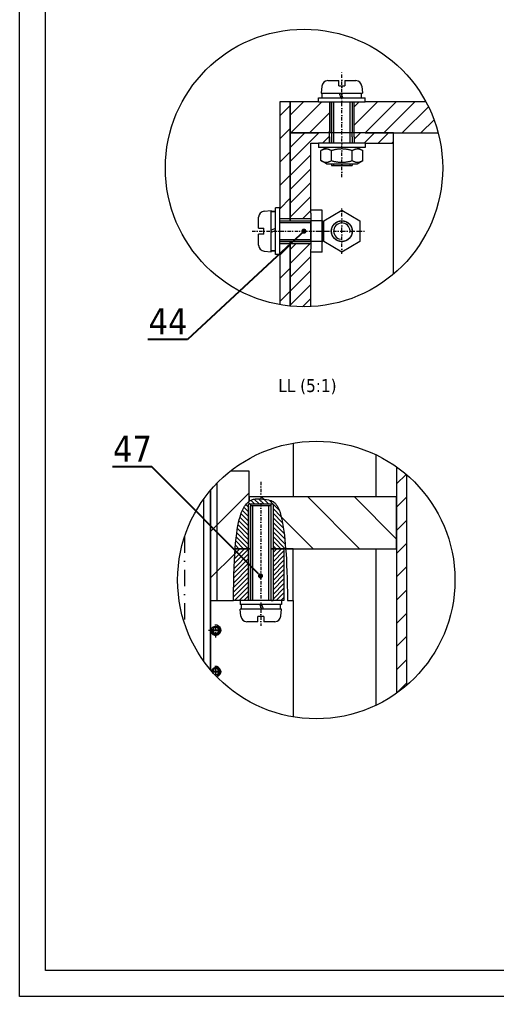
# Model space of a CAD drawing. Header units: millimetres. Extents: x 651 to 8859, y -354 to 894.
# Drawn here: x 1918.6 to 2010.9, y -340.3 to -151.5 of the extents above; entities that cross this region are included whole.
import ezdxf
from ezdxf import colors
from ezdxf.entities.mleader import LeaderData, LeaderLine
from ezdxf.math import Vec2, Vec3

# ---------------------------------------------------------------- set-up
doc = ezdxf.new("R2010")
doc.units = ezdxf.units.MM
doc.linetypes.add('DASHDOT2', pattern=[12.7, 6.35, -3.175, 0, -3.175])
doc.layers.get('0').update_dxf_attribs({"lineweight": 18})
for name, color, linetype, lineweight in [('cienka', 7, 'Continuous', 9), ('Kreskowanie (ISO)', 7, 'Continuous', 9), ('Linia przerwania (ISO)', 7, 'Continuous', 9), ('symetria', 7, 'DASHDOT2', 9), ('SYMETRIA SRUB', 7, 'DASHDOT2', 9), ('Widoczne (ISO)', 7, 'Continuous', 18), ('Widoczne wąskie (ISO)', 7, 'Continuous', 9)]:
    doc.layers.add(name, color=color, linetype=linetype, lineweight=lineweight)
doc.styles.get("Standard").update_dxf_attribs({"font": 'tahoma.ttf'})

# ---------------------------------------------------------------- blocks, each defined once
blk = doc.blocks.new('_Dot')
at = {"color": 0, "linetype": 'ByBlock', "lineweight": -2}
blk.add_line((-0.5, 0), (-1, 0), dxfattribs=at)
at = {"color": 0, "linetype": 'ByBlock', "const_width": 0.5}
blk.add_lwpolyline([(-0.25, 0, 1), (0.25, 0, 1)], format="xyb", close=True, dxfattribs=at)
blk = doc.blocks.new('*U348')
at = {"layer": 'Widoczne wąskie (ISO)', "color": 0, "linetype": 'DASHDOT2', "ltscale": 0.1, "transparency": 16777216}
blk.add_line((0, -14.95), (0, 5.45), dxfattribs=at)
blk = doc.blocks.new('*U349')
at = {"layer": 'SYMETRIA SRUB', "color": 0, "linetype": 'DASHDOT2', "ltscale": 0.1, "transparency": 16777216}
blk.add_line((-10.35, 0), (4.2, 0), dxfattribs=at)
blk = doc.blocks.new('*U367')
at = {"layer": 'Widoczne wąskie (ISO)', "color": 0, "linetype": 'DASHDOT2', "ltscale": 0.1, "transparency": 16777216}
blk.add_line((0, 22.26), (0, -5.54), dxfattribs=at)
blk = doc.blocks.new('*U790')
at = {"layer": 'Widoczne wąskie (ISO)', "color": 0, "linetype": 'DASHDOT2', "ltscale": 0.1, "transparency": 16777216}
for p, q in [((0, 0.08164), (0, 4.4082)), ((-4.4082, 0), (-0.08164, 0)), ((0.08164, 0), (4.4082, 0)), ((0, -4.4082), (0, -0.08164))]:
    blk.add_line(p, q, dxfattribs=at)
at = {"layer": 'Widoczne wąskie (ISO)', "color": 0, "linetype": 'Continuous', "ltscale": 0.1, "transparency": 16777216}
for p, q in [((-0.04082, 0), (0.04082, 0)), ((0, -0.04082), (0, 0.04082))]:
    blk.add_line(p, q, dxfattribs=at)
blk = doc.blocks.new('*U811')
at = {"layer": 'Widoczne wąskie (ISO)', "color": 0, "linetype": 'DASHDOT2', "ltscale": 0.1, "transparency": 16777216}
for p, q in [((-1.4082, 0), (-0.08164, 0)), ((0, 0.08164), (0, 1.4082)), ((0.08164, 0), (1.4082, 0)), ((0, -1.4082), (0, -0.08164))]:
    blk.add_line(p, q, dxfattribs=at)
at = {"layer": 'Widoczne wąskie (ISO)', "color": 0, "linetype": 'Continuous', "ltscale": 0.1, "transparency": 16777216}
for p, q in [((-0.04082, 0), (0.04082, 0)), ((0, -0.04082), (0, 0.04082))]:
    blk.add_line(p, q, dxfattribs=at)
blk = doc.blocks.new('*U813')
at = {"layer": 'Widoczne wąskie (ISO)', "color": 0, "linetype": 'DASHDOT2', "ltscale": 0.1, "transparency": 16777216}
for p, q in [((-0.7, 0), (-0.08, 0)), ((0, 0.08), (0, 1.41)), ((0.08, 0), (1.41, 0)), ((0, -0.77), (0, -0.08))]:
    blk.add_line(p, q, dxfattribs=at)
at = {"layer": 'Widoczne wąskie (ISO)', "color": 0, "linetype": 'Continuous', "ltscale": 0.1, "transparency": 16777216}
for p, q in [((-0.04, 0), (0.04, 0)), ((0, -0.04), (0, 0.04))]:
    blk.add_line(p, q, dxfattribs=at)

msp = doc.modelspace()

# ---------------------------------------------------------------- hatches: boundary and pattern name
at = {"layer": 'cienka'}
h = msp.add_hatch(dxfattribs=at)
h.set_pattern_fill('ANSI31', color=256)
h.set_pattern_definition([(45, (-6759.274, -622.9982), (-2.245064, 2.245064), [])])
h.paths.add_polyline_path([(1970.973, -167.363), (1968.973, -167.363), (1968.973, -187.863), (1968.973, -189.984), (1970.973, -189.984), (1970.973, -173.363)])
h.paths.add_polyline_path([(1970.973, -189.984), (1968.973, -189.984), (1968.973, -190.363), (1970.973, -190.363)])
h.paths.add_polyline_path([(1970.973, -194.363), (1968.973, -194.363), (1968.973, -194.742), (1970.973, -194.742)])
h.paths.add_polyline_path([(1970.973, -194.742), (1968.973, -194.742), (1968.973, -196.863), (1968.973, -206.57, 0.0188254), (1970.973, -206.848)])
h = msp.add_hatch(dxfattribs=at)
h.set_pattern_fill('ANSI31', color=256, scale=0.8)
h.paths.add_polyline_path([(1997.235, -167.363), (1985.473, -167.363), (1983.352, -167.363), (1983.352, -173.363), (1985.473, -173.363), (1990.973, -173.363), (1999.608, -173.363, 0.0603559)])
h.paths.add_polyline_path([(1978.594, -167.363), (1976.473, -167.363), (1970.973, -167.363), (1970.973, -173.363), (1976.473, -173.363), (1978.594, -173.363)])
h = msp.add_hatch(dxfattribs=at)
h.set_pattern_fill('ANSI31', color=256, scale=0.6)
h.paths.add_polyline_path([(1974.973, -175.363), (1976.473, -175.363), (1978.594, -175.363), (1978.594, -174.163), (1978.594, -173.363), (1976.473, -173.363), (1970.973, -173.363), (1970.973, -189.984), (1974.973, -189.984), (1974.973, -188.863)])
h.paths.add_polyline_path([(1990.973, -173.363), (1985.473, -173.363), (1983.352, -173.363), (1983.352, -174.163), (1983.352, -175.363), (1985.473, -175.363), (1990.973, -175.363)])
h = msp.add_hatch(dxfattribs=at)
h.set_pattern_fill('ANSI31', color=256)
h.set_pattern_definition([(45, (-8711.9054, -2009.3487), (-2.245064, 2.245064), [])])
h.paths.add_polyline_path([(1993.576, -239.5, 0.0237094), (1991.576, -237.93), (1991.576, -243.739), (1991.579, -243.739), (1991.579, -253.739), (1991.576, -281.654, 0.0237094), (1993.576, -280.084)])
h = msp.add_hatch(dxfattribs=at)
h.set_pattern_fill('ANSI31', color=256, scale=0.2, angle=90)
h.set_pattern_definition([(135, (-171.91816, -597.5133), (-0.4490128, -0.4490128), [])])
edge = h.paths.add_edge_path()
edge.add_line((1962.922, -245.139), (1967.68, -245.139))
edge.add_line((1967.68, -245.139), (1967.68, -253.739))
edge.add_line((1967.68, -253.739), (1970.107, -253.739))
edge.add_spline(control_points=[(1970.107, -253.739), (1969.935, -251.474), (1969.666, -249.105), (1968.97, -246.488), (1968.717, -245.882), (1968.253, -245.124), (1968.044, -244.895), (1967.605, -244.56), (1967.374, -244.458), (1966.71, -244.264), (1966.021, -244.186), (1965.075, -244.081), (1964.647, -244.075), (1964.009, -244.142), (1963.73, -244.21), (1963.348, -244.386), (1963.219, -244.456), (1963.079, -244.554)], knot_values=[0.0778821, 0.0778821, 0.0778821, 0.0778821, 0.2106938, 0.2106938, 0.2779301, 0.2779301, 0.3294211, 0.3294211, 0.3832815, 0.3832815, 0.4786015, 0.4786015, 0.6744076, 0.6744076, 0.843336, 0.843336, 0.9136665, 0.9136665, 0.9136665, 0.9136665], degree=3, periodic=0)
edge.add_spline(control_points=[(1963.079, -244.554), (1962.907, -244.674), (1962.711, -244.842), (1962.028, -245.631), (1961.687, -246.346), (1960.975, -248.441), (1960.586, -250.459), (1960.333, -253.739)], knot_values=[1.2728287, 1.2728287, 1.2728287, 1.2728287, 1.6847073, 1.6847073, 2.6448282, 2.6448282, 4.3086617, 4.3086617, 4.3086617, 4.3086617], degree=3, periodic=0)
edge.add_line((1960.333, -253.739), (1962.922, -253.739))
edge.add_line((1962.922, -253.739), (1962.922, -245.139))
at = {"layer": 'Kreskowanie (ISO)'}
h = msp.add_hatch(dxfattribs=at)
h.set_pattern_fill('ANSI31', color=256, scale=0.6)
h.set_pattern_definition([(45, (-6759.2741, -622.9982), (-1.3470384, 1.3470384), [])])
h.paths.add_polyline_path([(1974.973, -189.984), (1970.973, -189.984), (1974.973, -189.984), (1974.973, -190.342)])
edge = h.paths.add_edge_path()
edge.add_line((1974.973, -195.863), (1974.973, -194.742))
edge.add_line((1974.973, -194.742), (1970.973, -194.742))
edge.add_line((1970.973, -194.742), (1970.973, -206.848))
edge.add_arc((1973.659, -180.159), 26.824, 264.25265, 272.80732)
edge.add_line((1974.973, -206.951), (1974.973, -195.863))
h.paths.add_polyline_path([(1974.973, -194.742), (1970.973, -194.742)], flags=17)
h = msp.add_hatch(dxfattribs=at)
h.set_pattern_fill('ANSI31', color=256, scale=2, style=0)
h.set_pattern_definition([(45, (-10033.802, -969.572), (-4.490128, 4.490128), [])])
edge = h.paths.add_edge_path()
edge.add_spline(control_points=[(1960.025, -263.739), (1960.025, -259.496), (1960.139, -256.248), (1960.333, -253.739)], knot_values=[0, 0, 0, 0, 1.272827, 1.272827, 1.272827, 1.272827], degree=3, periodic=0)
edge.add_spline(control_points=[(1960.333, -253.739), (1960.586, -250.459), (1960.975, -248.441), (1961.687, -246.346), (1962.028, -245.631), (1962.711, -244.842), (1962.907, -244.674), (1963.079, -244.554)], knot_values=[1.272827, 1.272827, 1.272827, 1.272827, 2.9366621, 2.9366621, 3.896783, 3.896783, 4.3086617, 4.3086617, 4.3086617, 4.3086617], degree=3, periodic=0)
edge.add_line((1963.079, -244.554), (1963.079, -243.739))
edge.add_line((1963.079, -243.739), (1963.079, -238.739))
edge.add_line((1963.079, -238.739), (1955.579, -242.437))
edge.add_line((1955.579, -242.437), (1955.579, -263.739))
edge.add_line((1955.579, -263.739), (1960.025, -263.739))
h = msp.add_hatch(dxfattribs=at)
h.set_pattern_fill('ANSI31', color=256, scale=2, angle=90.00021, style=0)
h.set_pattern_definition([(135.00021, (-10033.802, -969.572), (-4.4901116, -4.4901446), [])])
edge = h.paths.add_edge_path()
edge.add_spline(control_points=[(1963.079, -244.554), (1963.219, -244.456), (1963.348, -244.386), (1963.73, -244.21), (1964.009, -244.142), (1964.647, -244.075), (1965.075, -244.081), (1966.021, -244.186), (1966.71, -244.264), (1967.374, -244.458), (1967.605, -244.56), (1968.044, -244.895), (1968.253, -245.124), (1968.717, -245.882), (1968.97, -246.488), (1969.666, -249.105), (1969.935, -251.474), (1970.107, -253.739)], knot_values=[0.0778821, 0.0778821, 0.0778821, 0.0778821, 0.1482125, 0.1482125, 0.317141, 0.317141, 0.5129471, 0.5129471, 0.6082671, 0.6082671, 0.6621274, 0.6621274, 0.7136185, 0.7136185, 0.7808547, 0.7808547, 0.9136665, 0.9136665, 0.9136665, 0.9136665], degree=3, periodic=0)
edge.add_line((1970.107, -253.739), (1971.579, -253.739))
edge.add_line((1971.579, -253.739), (1991.576, -253.739))
edge.add_line((1991.576, -253.739), (1991.579, -253.739))
edge.add_line((1991.579, -253.739), (1991.579, -250.739))
edge.add_line((1991.579, -250.739), (1991.579, -243.739))
edge.add_line((1991.579, -243.739), (1991.576, -243.739))
edge.add_line((1991.576, -243.739), (1963.079, -243.739))
edge.add_line((1963.079, -243.739), (1963.079, -244.554))
h = msp.add_hatch(dxfattribs=at)
h.set_pattern_fill('ANSI31', color=256, scale=0.2)
h.set_pattern_definition([(45, (-10033.8018, -969.5719), (-0.449012806, 0.449012806), [])])
h.paths.add_polyline_path([(1967.68, -253.739), (1967.68, -263.739)])
h.paths.add_polyline_path([(1969.782, -253.739), (1967.68, -253.739), (1967.68, -263.739), (1969.301, -263.739), (1969.782, -263.739)])
edge = h.paths.add_edge_path()
edge.add_spline(control_points=[(1960.025, -263.739), (1960.025, -259.496), (1960.139, -256.248), (1960.333, -253.739)], knot_values=[0, 0, 0, 0, 1.272827, 1.272827, 1.272827, 1.272827], degree=3, periodic=0)
edge.add_line((1960.333, -253.739), (1962.922, -253.739))
edge.add_line((1962.922, -253.739), (1962.922, -263.739))
edge.add_line((1962.922, -263.739), (1961.301, -263.739))
edge.add_line((1961.301, -263.739), (1960.025, -263.739))

# ---------------------------------------------------------------- linework, layer by layer
at = {"layer": 'cienka'}
for p, q in [((1967.68, -253.739), (1967.301, -253.739)), ((1967.68, -253.739), (1967.68, -263.739)), ((1967.301, -263.739), (1967.68, -263.739))]:
    msp.add_line(p, q, dxfattribs=at)
at = {"layer": 'Linia przerwania (ISO)'}
for points, knots in [([(1960.025, -263.739), (1960.025, -253.95), (1960.63, -249.457), (1961.687, -246.346), (1962.028, -245.631), (1962.711, -244.842), (1962.907, -244.674), (1963.079, -244.554)], [0, 0, 0, 0, 2.9366621, 2.9366621, 3.896783, 3.896783, 4.3086617, 4.3086617, 4.3086617, 4.3086617]), ([(1963.079, -244.554), (1963.219, -244.456), (1963.348, -244.386), (1963.73, -244.21), (1964.009, -244.142), (1964.647, -244.075), (1965.075, -244.081), (1966.021, -244.186), (1966.71, -244.264), (1967.374, -244.458), (1967.605, -244.56), (1968.044, -244.895), (1968.253, -245.124), (1968.717, -245.882), (1968.97, -246.488), (1969.666, -249.105), (1969.935, -251.474), (1970.107, -253.739)], [0.07788207, 0.07788207, 0.07788207, 0.07788207, 0.14821252, 0.14821252, 0.31714099, 0.31714099, 0.51294708, 0.51294708, 0.6082671, 0.6082671, 0.66212743, 0.66212743, 0.71361846, 0.71361846, 0.78085472, 0.78085472, 0.91366649, 0.91366649, 0.91366649, 0.91366649])]:
    msp.add_open_spline(points, degree=3, knots=knots, dxfattribs=at)
msp.add_open_spline([(1970.107, -253.739), (1970.301, -256.294), (1970.432, -259.558), (1970.478, -263.739)], degree=3, dxfattribs=at)
at = {"layer": 'symetria', "ltscale": 0.5}
msp.add_line((1950.569, -251.356), (1950.57, -268.229), dxfattribs=at)
at = {"layer": 'Widoczne (ISO)'}
for p, q in [((1923.625, -335.272), (1923.625, 248.728)), ((1978.283, -163.263), (1980.373, -163.263)), ((1980.373, -164.263), (1980.373, -163.263)), ((1980.373, -164.263), (1981.573, -164.263)), ((1981.573, -163.263), (1981.573, -164.263)), ((1981.573, -163.263), (1983.664, -163.263)), ((1977.087, -164.358), (1976.973, -165.663)), ((1976.973, -165.663), (1984.973, -165.663)), ((1977.198, -166.563), (1977.198, -165.663)), ((1977.198, -166.563), (1977.198, -165.663)), ((1977.198, -166.563), (1977.198, -165.663)), ((1980.466, -165.663), (1980.793, -166.563)), ((1981.153, -166.563), (1980.826, -165.663)), ((1984.748, -166.563), (1984.748, -165.663)), ((1984.748, -166.563), (1984.748, -165.663)), ((1984.748, -166.563), (1984.748, -165.663)), ((1984.859, -164.358), (1984.973, -165.663)), ((1970.973, -167.363), (1968.973, -167.363)), ((1968.973, -167.363), (1968.973, -187.863)), ((1970.973, -190.363), (1970.973, -167.363)), ((1970.973, -167.363), (1970.973, -173.363)), ((1976.473, -167.363), (1970.973, -167.363)), ((1976.473, -166.563), (1985.473, -166.563)), ((1976.473, -167.363), (1976.473, -166.563)), ((1976.473, -167.363), (1985.473, -167.363)), ((1978.973, -173.363), (1978.973, -167.363)), ((1978.973, -167.363), (1978.973, -173.363)), ((1982.973, -167.363), (1982.973, -173.363)), ((1982.973, -167.363), (1982.973, -173.363)), ((1985.473, -167.363), (1985.473, -166.563)), ((1997.235, -167.363), (1985.473, -167.363)), ((1970.973, -173.363), (1976.473, -173.363)), ((1976.473, -173.363), (1970.973, -173.363)), ((1970.973, -173.363), (1970.973, -190.363)), ((1985.473, -173.363), (1976.473, -173.363)), ((1978.973, -173.363), (1978.973, -174.163)), ((1982.973, -174.163), (1982.973, -173.363)), ((1985.473, -173.363), (1999.608, -173.363)), ((1990.973, -173.363), (1985.473, -173.363)), ((1990.973, -175.363), (1990.973, -173.363)), ((1974.973, -188.863), (1974.973, -175.363)), ((1974.973, -175.363), (1976.473, -175.363)), ((1985.473, -175.363), (1976.473, -175.363)), ((1976.473, -175.363), (1976.473, -176.163)), ((1978.973, -175.363), (1978.973, -174.163)), ((1978.973, -174.163), (1978.973, -175.363)), ((1982.973, -174.163), (1982.973, -175.363)), ((1982.973, -174.163), (1982.973, -175.363)), ((1985.473, -175.363), (1990.973, -175.363)), ((1985.473, -175.363), (1985.473, -176.163)), ((1990.973, -200.647), (1990.973, -175.363)), ((1985.473, -176.163), (1976.473, -176.163)), ((1978.023, -176.163), (1976.932, -176.793)), ((1976.932, -178.732), (1976.932, -176.793)), ((1978.953, -178.732), (1978.953, -176.793)), ((1982.994, -178.732), (1982.994, -176.793)), ((1983.923, -176.163), (1985.015, -176.793)), ((1985.015, -178.732), (1985.015, -176.793)), ((1978.023, -179.363), (1976.932, -178.732)), ((1978.023, -179.363), (1983.923, -179.363)), ((1978.973, -179.363), (1978.973, -179.663)), ((1982.973, -179.363), (1982.973, -179.663)), ((1983.923, -179.363), (1985.015, -178.732)), ((1978.973, -179.663), (1982.973, -179.663)), ((1965.969, -188.477), (1967.273, -188.363)), ((1967.273, -196.363), (1967.273, -188.363)), ((1968.173, -188.588), (1967.273, -188.588)), ((1967.273, -188.588), (1968.173, -188.588)), ((1967.273, -188.588), (1968.173, -188.588)), ((1968.173, -196.863), (1968.173, -187.863)), ((1968.973, -187.863), (1968.173, -187.863)), ((1968.973, -196.863), (1968.973, -187.863)), ((1977.173, -188.321), (1974.973, -188.321)), ((1977.173, -190.342), (1977.173, -188.321)), ((1977.473, -190.342), (1980.973, -188.321)), ((1980.973, -188.321), (1984.473, -190.342)), ((1964.873, -191.763), (1964.873, -189.672)), ((1968.973, -190.363), (1970.973, -190.363)), ((1968.973, -190.363), (1974.973, -190.363)), ((1970.973, -190.363), (1974.973, -190.363)), ((1974.973, -188.863), (1974.973, -192.363)), ((1977.173, -190.342), (1974.973, -190.342)), ((1974.973, -194.383), (1974.973, -190.342)), ((1977.173, -194.383), (1977.173, -190.342)), ((1977.173, -190.363), (1977.273, -190.363)), ((1977.273, -194.363), (1977.273, -190.363)), ((1977.473, -194.383), (1977.473, -190.342)), ((1984.473, -190.342), (1984.473, -194.383)), ((1964.873, -191.763), (1965.873, -191.763)), ((1965.873, -192.963), (1965.873, -191.763)), ((1968.173, -191.855), (1967.273, -192.183)), ((1967.273, -192.543), (1968.173, -192.215)), ((1974.973, -192.363), (1974.973, -195.863)), ((1965.873, -192.963), (1964.873, -192.963)), ((1964.873, -195.053), (1964.873, -192.963)), ((1970.973, -194.363), (1968.973, -194.363)), ((1968.973, -194.363), (1974.973, -194.363)), ((1970.973, -206.848), (1970.973, -194.363)), ((1974.973, -194.363), (1970.973, -194.363)), ((1970.973, -194.363), (1970.973, -206.848)), ((1977.173, -194.383), (1974.973, -194.383)), ((1977.173, -194.363), (1977.273, -194.363)), ((1977.173, -196.404), (1977.173, -194.383)), ((1980.973, -196.404), (1977.473, -194.383)), ((1984.473, -194.383), (1980.973, -196.404)), ((1965.969, -196.248), (1967.273, -196.363)), ((1968.173, -196.138), (1967.273, -196.138)), ((1967.273, -196.138), (1968.173, -196.138)), ((1967.273, -196.138), (1968.173, -196.138)), ((1974.973, -206.951), (1974.973, -195.863)), ((1968.973, -196.863), (1968.173, -196.863)), ((1968.973, -196.863), (1968.973, -206.57)), ((1977.173, -196.404), (1974.973, -196.404)), ((1971.576, -233.341), (1971.576, -243.739)), ((1987.576, -235.579), (1987.576, -243.739)), ((1963.079, -238.739), (1959.41, -238.739)), ((1963.079, -244.554), (1963.079, -238.739)), ((1963.079, -243.739), (1963.079, -238.739)), ((1991.576, -237.93), (1991.576, -281.654)), ((1993.576, -280.084), (1993.576, -239.5)), ((1955.579, -277.147), (1955.579, -242.437)), ((1955.579, -242.437), (1955.579, -263.739)), ((1967.68, -245.139), (1962.922, -245.139)), ((1991.579, -243.739), (1963.079, -243.739)), ((1963.079, -243.739), (1963.079, -244.554)), ((1963.301, -245.139), (1963.301, -253.739)), ((1967.301, -245.139), (1963.301, -245.139)), ((1967.301, -245.439), (1963.301, -245.439)), ((1963.301, -263.739), (1963.301, -245.439)), ((1967.301, -253.739), (1967.301, -245.139)), ((1967.301, -263.739), (1967.301, -245.439)), ((1991.579, -253.739), (1991.579, -243.739)), ((1960.332, -253.739), (1963.301, -253.739)), ((1963.301, -253.739), (1960.332, -253.739)), ((1963.301, -253.739), (1963.301, -263.739)), ((1967.301, -253.739), (1969.782, -253.739)), ((1967.301, -263.739), (1967.301, -253.739)), ((1970.107, -253.739), (1967.301, -253.739)), ((1969.782, -253.739), (1969.782, -263.739)), ((1971.579, -253.739), (1970.107, -253.739)), ((1970.107, -253.739), (1991.579, -253.739)), ((1971.579, -263.739), (1971.579, -253.739)), ((1971.579, -263.739), (1971.579, -253.739)), ((1987.576, -253.739), (1987.576, -284.005)), ((1955.579, -263.739), (1955.579, -277.147)), ((1955.579, -263.739), (1960.025, -263.739)), ((1961.301, -263.739), (1960.025, -263.739)), ((1967.301, -263.739), (1961.301, -263.739)), ((1961.301, -263.739), (1961.301, -264.539)), ((1969.301, -263.739), (1967.301, -263.739)), ((1969.782, -263.739), (1969.301, -263.739)), ((1969.301, -263.739), (1969.301, -264.539)), ((1970.478, -263.739), (1971.579, -263.739)), ((1971.579, -263.739), (1971.579, -286.244)), ((1969.301, -264.539), (1961.301, -264.539)), ((1969.301, -265.439), (1961.301, -265.439)), ((1961.415, -266.743), (1961.301, -265.439)), ((1961.526, -264.539), (1961.526, -265.439)), ((1969.076, -264.539), (1961.526, -264.539)), ((1965.121, -264.539), (1965.449, -265.439)), ((1965.809, -265.439), (1965.481, -264.539)), ((1969.076, -264.539), (1969.076, -265.439)), ((1969.187, -266.743), (1969.301, -265.439)), ((1964.701, -267.839), (1962.611, -267.839)), ((1964.701, -267.839), (1964.701, -266.839)), ((1965.901, -266.839), (1964.701, -266.839)), ((1965.901, -266.839), (1965.901, -267.839)), ((1967.992, -267.839), (1965.901, -267.839)), ((1956.002, -269.389), (1957.155, -269.389)), ((1957.155, -269.589), (1956.002, -269.589)), ((1956.002, -277.389), (1957.155, -277.389)), ((1957.155, -277.589), (1956.002, -277.589)), ((2573.625, -335.272), (1923.625, -335.272))]:
    msp.add_line(p, q, dxfattribs=at)
msp.add_lwpolyline([(1918.625, 253.728), (2758.625, 253.728), (2758.625, -340.272), (1918.625, -340.272)], close=True, dxfattribs=at)
for centre, radius in [((1980.973, -192.363), 2.041), ((1980.973, -192.363), 2), ((1956.579, -269.489), 0.8)]:
    msp.add_circle(centre, radius, dxfattribs=at)
for centre, radius, start, end in [((1978.283, -164.463), 1.2, 90, 175), ((1983.664, -164.463), 1.2, 5, 90), ((1966.073, -189.672), 1.2, 95, 180), ((1966.073, -195.053), 1.2, 180, 265), ((1962.611, -266.639), 1.2, 185, 270), ((1967.992, -266.639), 1.2, 270, 355), ((1956.579, -269.489), 0.585, 9.83752, 170.16248), ((1956.579, -269.489), 0.585, 189.83752, 350.16248), ((1956.579, -277.489), 0.8, 271.89093, 172.81924), ((1956.579, -277.489), 0.585, 9.83752, 170.16248), ((1956.579, -277.489), 0.585, 189.83752, 195.87503), ((1956.579, -277.489), 0.585, 248.71082, 350.16248)]:
    msp.add_arc(centre, radius, start, end, dxfattribs=at)
for points, weights in [([(1978.953, -176.793), (1977.942, -176.209), (1976.932, -176.793)], [1, 1.15470053838, 1]), ([(1982.994, -176.793), (1980.973, -176.209), (1978.953, -176.793)], [1, 1.15470053838, 1]), ([(1985.015, -176.793), (1984.004, -176.209), (1982.994, -176.793)], [1, 1.15470053838, 1]), ([(1976.932, -178.732), (1977.942, -179.316), (1978.953, -178.732)], [1, 1.15470053838, 1]), ([(1978.953, -178.732), (1980.973, -179.316), (1982.994, -178.732)], [1, 1.15470053838, 1]), ([(1982.994, -178.732), (1984.004, -179.316), (1985.015, -178.732)], [1, 1.15470053838, 1]), ([(1955.785, -269.389), (1955.91, -269.389), (1956.002, -269.389)], [1, 1.01250399926, 1]), ([(1956.002, -269.589), (1955.91, -269.589), (1955.785, -269.589)], [1, 1.01250399926, 1]), ([(1957.155, -269.389), (1957.247, -269.389), (1957.372, -269.389)], [1, 1.01250399926, 1]), ([(1957.372, -269.589), (1957.247, -269.589), (1957.155, -269.589)], [1, 1.01250399926, 1]), ([(1955.785, -277.389), (1955.91, -277.389), (1956.002, -277.389)], [1, 1.01250399926, 1]), ([(1957.155, -277.389), (1957.247, -277.389), (1957.372, -277.389)], [1, 1.01250399926, 1]), ([(1956.002, -277.589), (1955.983, -277.589), (1955.962, -277.589)], [1, 1.00259591935, 1.00411397599]), ([(1957.372, -277.589), (1957.247, -277.589), (1957.155, -277.589)], [1, 1.01250399926, 1])]:
    msp.add_rational_spline(points, weights, degree=2, dxfattribs=at)
at = {"layer": 'Widoczne wąskie (ISO)'}
for p, q in [((1978.594, -167.363), (1978.594, -173.363)), ((1979.391, -167.363), (1979.391, -173.363)), ((1982.555, -173.363), (1982.555, -167.363)), ((1983.352, -173.363), (1983.352, -167.363)), ((1978.594, -174.163), (1978.594, -173.363)), ((1979.391, -173.363), (1979.391, -174.163)), ((1982.555, -174.163), (1982.555, -173.363)), ((1983.352, -174.163), (1983.352, -173.363)), ((1978.594, -175.363), (1978.594, -174.163)), ((1979.391, -174.163), (1979.391, -175.363)), ((1982.555, -175.363), (1982.555, -174.163)), ((1983.352, -174.163), (1983.352, -175.363)), ((1979.391, -179.363), (1979.391, -179.663)), ((1982.555, -179.663), (1982.555, -179.363)), ((1970.973, -189.984), (1968.973, -189.984)), ((1974.973, -189.984), (1970.973, -189.984)), ((1974.973, -190.781), (1968.973, -190.781)), ((1977.273, -190.781), (1977.173, -190.781)), ((1968.973, -193.945), (1974.973, -193.945)), ((1977.173, -193.945), (1977.273, -193.945)), ((1968.973, -194.742), (1970.973, -194.742)), ((1970.973, -194.742), (1974.973, -194.742)), ((1956.829, -263.739), (1956.829, -241.063)), ((1954.264, -275.466), (1954.264, -244.117)), ((1954.264, -275.466), (1954.264, -244.117)), ((1962.922, -253.739), (1962.922, -245.139)), ((1963.719, -245.439), (1963.719, -263.739)), ((1966.883, -263.739), (1966.883, -245.439)), ((1967.68, -245.139), (1967.68, -253.739)), ((1962.922, -263.739), (1962.922, -253.739)), ((1967.68, -253.739), (1967.68, -263.739))]:
    msp.add_line(p, q, dxfattribs=at)
for centre in [(1973.659, -180.159), (1976.032, -259.792)]:
    msp.add_circle(centre, 26.824, dxfattribs=at)
for centre, radius, start, end in [((1980.973, -192.363), 1.582, 350, 260), ((1956.579, -269.489), 0.989, 190, 100), ((1956.579, -269.489), 0.59, 170.23339, 189.76661), ((1956.579, -277.489), 0.59, 170.23339, 189.76661), ((1956.579, -277.489), 0.989, 281.12797, 100)]:
    msp.add_arc(centre, radius, start, end, dxfattribs=at)

# ---------------------------------------------------------------- block references
at = {"layer": 'SYMETRIA SRUB', "linetype": 'DASHDOT2', "ltscale": 0.1}
msp.add_blockref('*U349', (1973.989, -192.363), dxfattribs=at)
at = {"layer": 'Widoczne wąskie (ISO)', "linetype": 'DASHDOT2', "ltscale": 0.1}
for name, p in [('*U348', (1980.973, -166.963)), ('*U790', (1980.973, -192.363)), ('*U367', (1965.301, -263.08)), ('*U811', (1956.579, -269.489)), ('*U813', (1956.579, -277.489))]:
    msp.add_blockref(name, p, dxfattribs=at)

# ---------------------------------------------------------------- texts
at = {"layer": 'cienka', "insert": (1968.683, -220.956), "char_height": 2.5, "attachment_point": 1}
msp.add_mtext_dynamic_manual_height_columns('LL (5:1)', width=27.90509, gutter_width=12.5, heights=[0], dxfattribs=at)

# ---------------------------------------------------------------- leaders
at = {"layer": 'cienka'}
ml = msp.add_multileader_mtext('Standard', dxfattribs=at)
ml.set_content('44', color=256)
ml.set_leader_properties()
ml.set_arrow_properties(name='DOT')
ml.build(insert=Vec2(0, 0))
ml.multileader.update_dxf_attribs({"has_dogleg": 0, "text_left_attachment_type": 5, "text_right_attachment_type": 6, "text_top_attachment_type": 10, "dogleg_length": 0, "arrow_head_size": 1})
ctx = ml.context
ctx.base_point, ctx.char_height, ctx.arrow_head_size, ctx.landing_gap_size, ctx.plane_origin = Vec3(1943.909, -213.289), 5, 1, 0, Vec3(2101.16, -141.038)
ctx.left_attachment, ctx.right_attachment, ctx.bottom_attachment, ctx.text_align_type = 5, 6, 10, 2
notes = []
notes.append((ctx, [(0, (1, 1, 0), (1951.112, -213.289), (-1, 0), 0, [(0, [(1973.638, -192.363)], 0, [])])]))
ctx.mtext.insert, ctx.mtext.alignment, ctx.mtext.flow_direction = Vec3(1951.112, -207.289), 3, 5
ml = msp.add_multileader_mtext('Standard', dxfattribs=at)
ml.set_content('47', color=256)
ml.set_leader_properties()
ml.set_arrow_properties(name='DOT')
ml.build(insert=Vec2(0, 0))
ml.multileader.update_dxf_attribs({"has_dogleg": 0, "text_left_attachment_type": 5, "text_right_attachment_type": 6, "text_top_attachment_type": 10, "dogleg_length": 0, "arrow_head_size": 1})
ctx = ml.context
ctx.base_point, ctx.char_height, ctx.arrow_head_size, ctx.landing_gap_size, ctx.plane_origin = Vec3(1937.102, -237.908), 5, 1, 0, Vec3(2010.902, -165.656)
ctx.left_attachment, ctx.right_attachment, ctx.bottom_attachment, ctx.text_align_type = 5, 6, 10, 2
notes.append((ctx, [(0, (1, 1, 0), (1944.228, -237.908), (-1, 0), 0, [(0, [(1965.238, -258.972)], 0, [])])]))
ctx.mtext.insert, ctx.mtext.alignment, ctx.mtext.flow_direction = Vec3(1944.228, -231.908), 3, 5
for ctx, leaders in notes:
    for number, flags, end, landing, length, lines in leaders:
        leader = LeaderData()
        leader.index, (leader.has_last_leader_line, leader.has_dogleg_vector, leader.attachment_direction) = number, flags
        leader.last_leader_point, leader.dogleg_vector, leader.dogleg_length = Vec3(end), Vec3(landing), length
        for number, points, colour, breaks in lines:
            line = LeaderLine()
            line.index, line.vertices, line.color, line.breaks = number, Vec3.list(points), colors.encode_raw_color(colour), breaks
            leader.lines.append(line)
        ctx.leaders.append(leader)

doc.saveas('drawing.dxf')
